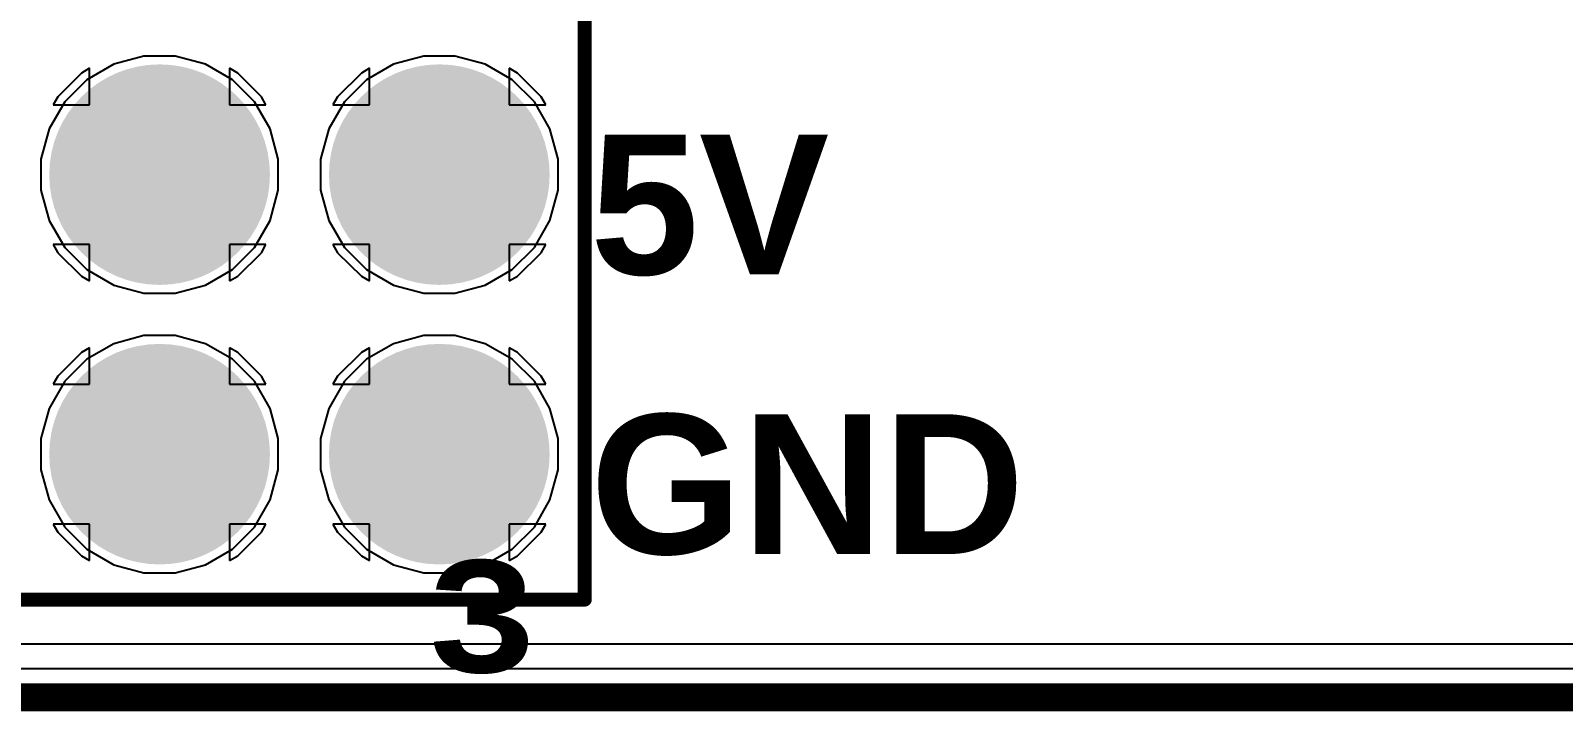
# Model space of a CAD drawing. Header units: inches. Extents: x 0 to 5376, y 0 to 5416.
# Drawn here: x 27.61 to 41.53, y -0.13 to 6.06 of the extents above; entities that cross this region are included whole.
import ezdxf

# ---------------------------------------------------------------- set-up
doc = ezdxf.new("R2010")
doc.units = ezdxf.units.IN
for name, color, linetype in [('Board Outline', 216, 'Continuous'), ('Bottom Layer', 5, 'Continuous'), ('Bottom Solder', 6, 'Continuous'), ('Layer 1', 16, 'Continuous'), ('Layer 2', 76, 'Continuous'), ('Multi-Layer', 9, 'Continuous'), ('Pad Holes', 156, 'Continuous'), ('Top Layer', 1, 'Continuous'), ('Top Overlay', 2, 'Continuous'), ('Top Solder', 216, 'Continuous')]:
    doc.layers.add(name, color=color, linetype=linetype)
doc.styles.add('Arial_Bold', font='', dxfattribs={"height": 0.2})
doc.styles.add('Courier New_Bold', font='', dxfattribs={"height": 0.2})
doc.styles.get('Arial_Bold').set_extended_font_data('Arial', bold=True)
doc.styles.get('Courier New_Bold').set_extended_font_data('Courier New', bold=True)

msp = doc.modelspace()

# ---------------------------------------------------------------- hatches: boundary and pattern name
at = {"layer": 'Bottom Layer'}
h = msp.add_hatch(color=5, dxfattribs=at)
edge = h.paths.add_edge_path()
edge.add_arc((28.778, 4.75), 0.9, 0, 360)
h = msp.add_hatch(color=5, dxfattribs=at)
edge = h.paths.add_edge_path()
edge.add_arc((31.318, 4.75), 0.9, 0, 360)
h = msp.add_hatch(color=5, dxfattribs=at)
edge = h.paths.add_edge_path()
edge.add_arc((28.778, 2.21), 0.9, 0, 360)
h = msp.add_hatch(color=5, dxfattribs=at)
edge = h.paths.add_edge_path()
edge.add_arc((31.318, 2.21), 0.9, 0, 360)
at = {"layer": 'Bottom Solder'}
h = msp.add_hatch(color=6, dxfattribs=at)
edge = h.paths.add_edge_path()
edge.add_arc((28.778, 4.75), 1.002, 0, 360)
h = msp.add_hatch(color=6, dxfattribs=at)
edge = h.paths.add_edge_path()
edge.add_arc((31.318, 4.75), 1.002, 0, 360)
h = msp.add_hatch(color=6, dxfattribs=at)
edge = h.paths.add_edge_path()
edge.add_arc((28.778, 2.21), 1.002, 0, 360)
h = msp.add_hatch(color=6, dxfattribs=at)
edge = h.paths.add_edge_path()
edge.add_arc((31.318, 2.21), 1.002, 0, 360)
at = {"layer": 'Layer 1'}
h = msp.add_hatch(color=16, dxfattribs=at)
edge = h.paths.add_edge_path()
edge.add_arc((28.778, 4.75), 0.9, 0, 360)
h = msp.add_hatch(color=16, dxfattribs=at)
edge = h.paths.add_edge_path()
edge.add_arc((31.318, 4.75), 0.9, 0, 360)
h = msp.add_hatch(color=16, dxfattribs=at)
edge = h.paths.add_edge_path()
edge.add_arc((28.778, 2.21), 0.9, 0, 360)
h = msp.add_hatch(color=16, dxfattribs=at)
edge = h.paths.add_edge_path()
edge.add_arc((31.318, 2.21), 0.9, 0, 360)
at = {"layer": 'Layer 2'}
h = msp.add_hatch(color=76, dxfattribs=at)
edge = h.paths.add_edge_path()
edge.add_arc((28.778, 4.75), 0.9, 0, 360)
h = msp.add_hatch(color=76, dxfattribs=at)
edge = h.paths.add_edge_path()
edge.add_arc((31.318, 4.75), 0.9, 0, 360)
h = msp.add_hatch(color=76, dxfattribs=at)
edge = h.paths.add_edge_path()
edge.add_arc((28.778, 2.21), 0.9, 0, 360)
h = msp.add_hatch(color=76, dxfattribs=at)
edge = h.paths.add_edge_path()
edge.add_arc((31.318, 2.21), 0.9, 0, 360)
at = {"layer": 'Multi-Layer'}
h = msp.add_hatch(color=9, dxfattribs=at)
edge = h.paths.add_edge_path()
edge.add_arc((28.778, 4.75), 0.9, 0, 360)
h = msp.add_hatch(color=9, dxfattribs=at)
edge = h.paths.add_edge_path()
edge.add_arc((31.318, 4.75), 0.9, 0, 360)
h = msp.add_hatch(color=9, dxfattribs=at)
edge = h.paths.add_edge_path()
edge.add_arc((28.778, 2.21), 0.9, 0, 360)
h = msp.add_hatch(color=9, dxfattribs=at)
edge = h.paths.add_edge_path()
edge.add_arc((31.318, 2.21), 0.9, 0, 360)
at = {"layer": 'Pad Holes'}
h = msp.add_hatch(color=7, dxfattribs=at)
edge = h.paths.add_edge_path()
edge.add_arc((28.778, 4.75), 0.51, 0, 360)
h = msp.add_hatch(color=7, dxfattribs=at)
edge = h.paths.add_edge_path()
edge.add_arc((31.318, 4.75), 0.51, 0, 360)
h = msp.add_hatch(color=7, dxfattribs=at)
edge = h.paths.add_edge_path()
edge.add_arc((28.778, 2.21), 0.51, 0, 360)
h = msp.add_hatch(color=7, dxfattribs=at)
edge = h.paths.add_edge_path()
edge.add_arc((31.318, 2.21), 0.51, 0, 360)
at = {"layer": 'Top Layer'}
h = msp.add_hatch(color=1, dxfattribs=at)
edge = h.paths.add_edge_path()
edge.add_arc((28.778, 4.75), 0.9, 0, 360)
h = msp.add_hatch(color=1, dxfattribs=at)
edge = h.paths.add_edge_path()
edge.add_arc((31.318, 4.75), 0.9, 0, 360)
h = msp.add_hatch(color=1, dxfattribs=at)
edge = h.paths.add_edge_path()
edge.add_arc((28.778, 2.21), 0.9, 0, 360)
h = msp.add_hatch(color=1, dxfattribs=at)
edge = h.paths.add_edge_path()
edge.add_arc((31.318, 2.21), 0.9, 0, 360)
at = {"layer": 'Top Solder'}
h = msp.add_hatch(color=216, dxfattribs=at)
edge = h.paths.add_edge_path()
edge.add_arc((28.778, 4.75), 1.002, 0, 360)
h = msp.add_hatch(color=216, dxfattribs=at)
edge = h.paths.add_edge_path()
edge.add_arc((31.318, 4.75), 1.002, 0, 360)
h = msp.add_hatch(color=216, dxfattribs=at)
edge = h.paths.add_edge_path()
edge.add_arc((28.778, 2.21), 1.002, 0, 360)
h = msp.add_hatch(color=216, dxfattribs=at)
edge = h.paths.add_edge_path()
edge.add_arc((31.318, 2.21), 1.002, 0, 360)

# ---------------------------------------------------------------- linework, layer by layer
at = {"layer": 'Board Outline'}
msp.add_lwpolyline([(0, 0, 0.254, 0.254, 0), (50, 0, 0.254, 0.254, 0)], format="xyseb", dxfattribs=at)
at = {"layer": 'Bottom Layer'}
for p, q in [((28.362, 5.754), (28.116, 5.612)), ((28.636, 5.828), (28.362, 5.754)), ((28.92, 5.828), (28.636, 5.828)), ((29.194, 5.754), (28.92, 5.828)), ((29.44, 5.612), (29.194, 5.754)), ((30.902, 5.754), (30.656, 5.612)), ((31.176, 5.828), (30.902, 5.754)), ((31.46, 5.828), (31.176, 5.828)), ((31.734, 5.754), (31.46, 5.828)), ((31.98, 5.612), (31.734, 5.754)), ((28.116, 5.612), (27.916, 5.412)), ((29.641, 5.412), (29.44, 5.612)), ((30.656, 5.612), (30.456, 5.412)), ((32.181, 5.412), (31.98, 5.612)), ((27.916, 5.412), (27.774, 5.166)), ((29.783, 5.166), (29.641, 5.412)), ((30.456, 5.412), (30.314, 5.166)), ((32.323, 5.166), (32.181, 5.412)), ((27.774, 5.166), (27.7, 4.892)), ((29.856, 4.892), (29.783, 5.166)), ((30.314, 5.166), (30.24, 4.892)), ((32.396, 4.892), (32.323, 5.166)), ((27.7, 4.892), (27.7, 4.608)), ((29.856, 4.608), (29.856, 4.892)), ((30.24, 4.892), (30.24, 4.608)), ((32.396, 4.608), (32.396, 4.892)), ((27.7, 4.608), (27.774, 4.334)), ((29.783, 4.334), (29.856, 4.608)), ((30.24, 4.608), (30.314, 4.334)), ((32.323, 4.334), (32.396, 4.608)), ((27.774, 4.334), (27.916, 4.088)), ((29.641, 4.088), (29.783, 4.334)), ((30.314, 4.334), (30.456, 4.088)), ((32.181, 4.088), (32.323, 4.334)), ((27.916, 4.088), (28.116, 3.887)), ((29.44, 3.887), (29.641, 4.088)), ((30.456, 4.088), (30.656, 3.887)), ((31.98, 3.887), (32.181, 4.088)), ((28.116, 3.887), (28.362, 3.745)), ((29.194, 3.745), (29.44, 3.887)), ((30.656, 3.887), (30.902, 3.745)), ((31.734, 3.745), (31.98, 3.887)), ((28.362, 3.745), (28.636, 3.672)), ((28.636, 3.672), (28.92, 3.672)), ((28.92, 3.672), (29.194, 3.745)), ((30.902, 3.745), (31.176, 3.672)), ((31.176, 3.672), (31.46, 3.672)), ((31.46, 3.672), (31.734, 3.745)), ((28.07, 3.133), (27.855, 2.918)), ((28.143, 3.176), (28.07, 3.133)), ((28.143, 2.845), (28.143, 3.176)), ((29.487, 3.133), (29.413, 3.176)), ((29.413, 3.176), (29.413, 2.845)), ((29.702, 2.918), (29.487, 3.133)), ((30.61, 3.133), (30.395, 2.918)), ((30.683, 3.176), (30.61, 3.133)), ((30.683, 2.845), (30.683, 3.176)), ((32.027, 3.133), (31.953, 3.176)), ((31.953, 3.176), (31.953, 2.845)), ((32.242, 2.918), (32.027, 3.133)), ((27.855, 2.918), (27.812, 2.845)), ((27.812, 2.845), (28.143, 2.845)), ((29.413, 2.845), (29.744, 2.845)), ((29.744, 2.845), (29.702, 2.918)), ((30.395, 2.918), (30.352, 2.845)), ((30.352, 2.845), (30.683, 2.845)), ((31.953, 2.845), (32.284, 2.845)), ((32.284, 2.845), (32.242, 2.918)), ((28.143, 1.575), (27.812, 1.575)), ((27.812, 1.575), (27.855, 1.501)), ((28.143, 1.244), (28.143, 1.575)), ((29.744, 1.575), (29.413, 1.575)), ((29.413, 1.575), (29.413, 1.244)), ((29.702, 1.501), (29.744, 1.575)), ((30.683, 1.575), (30.352, 1.575)), ((30.352, 1.575), (30.395, 1.501)), ((30.683, 1.244), (30.683, 1.575)), ((32.284, 1.575), (31.953, 1.575)), ((31.953, 1.575), (31.953, 1.244)), ((32.242, 1.501), (32.284, 1.575)), ((27.855, 1.501), (28.07, 1.286)), ((29.487, 1.286), (29.702, 1.501)), ((30.395, 1.501), (30.61, 1.286)), ((32.027, 1.286), (32.242, 1.501)), ((28.07, 1.286), (28.143, 1.244)), ((29.413, 1.244), (29.487, 1.286)), ((30.61, 1.286), (30.683, 1.244)), ((31.953, 1.244), (32.027, 1.286)), ((49.741, 0.259), (0.259, 0.259))]:
    msp.add_line(p, q, dxfattribs=at)
at = {"layer": 'Layer 1'}
for p, q in [((28.362, 5.754), (28.116, 5.612)), ((28.636, 5.828), (28.362, 5.754)), ((28.92, 5.828), (28.636, 5.828)), ((29.194, 5.754), (28.92, 5.828)), ((29.44, 5.612), (29.194, 5.754)), ((30.902, 5.754), (30.656, 5.612)), ((31.176, 5.828), (30.902, 5.754)), ((31.46, 5.828), (31.176, 5.828)), ((31.734, 5.754), (31.46, 5.828)), ((31.98, 5.612), (31.734, 5.754)), ((28.116, 5.612), (27.916, 5.412)), ((29.641, 5.412), (29.44, 5.612)), ((30.656, 5.612), (30.456, 5.412)), ((32.181, 5.412), (31.98, 5.612)), ((27.916, 5.412), (27.774, 5.166)), ((29.783, 5.166), (29.641, 5.412)), ((30.456, 5.412), (30.314, 5.166)), ((32.323, 5.166), (32.181, 5.412)), ((27.774, 5.166), (27.7, 4.892)), ((29.856, 4.892), (29.783, 5.166)), ((30.314, 5.166), (30.24, 4.892)), ((32.396, 4.892), (32.323, 5.166)), ((27.7, 4.892), (27.7, 4.608)), ((29.856, 4.608), (29.856, 4.892)), ((30.24, 4.892), (30.24, 4.608)), ((32.396, 4.608), (32.396, 4.892)), ((27.7, 4.608), (27.774, 4.334)), ((29.783, 4.334), (29.856, 4.608)), ((30.24, 4.608), (30.314, 4.334)), ((32.323, 4.334), (32.396, 4.608)), ((27.774, 4.334), (27.916, 4.088)), ((29.641, 4.088), (29.783, 4.334)), ((30.314, 4.334), (30.456, 4.088)), ((32.181, 4.088), (32.323, 4.334)), ((27.916, 4.088), (28.116, 3.887)), ((29.44, 3.887), (29.641, 4.088)), ((30.456, 4.088), (30.656, 3.887)), ((31.98, 3.887), (32.181, 4.088)), ((28.116, 3.887), (28.362, 3.745)), ((29.194, 3.745), (29.44, 3.887)), ((30.656, 3.887), (30.902, 3.745)), ((31.734, 3.745), (31.98, 3.887)), ((28.362, 3.745), (28.636, 3.672)), ((28.636, 3.672), (28.92, 3.672)), ((28.92, 3.672), (29.194, 3.745)), ((30.902, 3.745), (31.176, 3.672)), ((31.176, 3.672), (31.46, 3.672)), ((31.46, 3.672), (31.734, 3.745)), ((28.07, 3.133), (27.855, 2.918)), ((28.143, 3.176), (28.07, 3.133)), ((28.143, 2.845), (28.143, 3.176)), ((29.487, 3.133), (29.413, 3.176)), ((29.413, 3.176), (29.413, 2.845)), ((29.702, 2.918), (29.487, 3.133)), ((30.61, 3.133), (30.395, 2.918)), ((30.683, 3.176), (30.61, 3.133)), ((30.683, 2.845), (30.683, 3.176)), ((32.027, 3.133), (31.953, 3.176)), ((31.953, 3.176), (31.953, 2.845)), ((32.242, 2.918), (32.027, 3.133)), ((27.855, 2.918), (27.812, 2.845)), ((27.812, 2.845), (28.143, 2.845)), ((29.413, 2.845), (29.744, 2.845)), ((29.744, 2.845), (29.702, 2.918)), ((30.395, 2.918), (30.352, 2.845)), ((30.352, 2.845), (30.683, 2.845)), ((31.953, 2.845), (32.284, 2.845)), ((32.284, 2.845), (32.242, 2.918)), ((28.143, 1.575), (27.812, 1.575)), ((27.812, 1.575), (27.855, 1.501)), ((28.143, 1.244), (28.143, 1.575)), ((29.744, 1.575), (29.413, 1.575)), ((29.413, 1.575), (29.413, 1.244)), ((29.702, 1.501), (29.744, 1.575)), ((30.683, 1.575), (30.352, 1.575)), ((30.352, 1.575), (30.395, 1.501)), ((30.683, 1.244), (30.683, 1.575)), ((32.284, 1.575), (31.953, 1.575)), ((31.953, 1.575), (31.953, 1.244)), ((32.242, 1.501), (32.284, 1.575)), ((27.855, 1.501), (28.07, 1.286)), ((29.487, 1.286), (29.702, 1.501)), ((30.395, 1.501), (30.61, 1.286)), ((32.027, 1.286), (32.242, 1.501)), ((28.07, 1.286), (28.143, 1.244)), ((29.413, 1.244), (29.487, 1.286)), ((30.61, 1.286), (30.683, 1.244)), ((31.953, 1.244), (32.027, 1.286)), ((49.741, 0.259), (0.259, 0.259))]:
    msp.add_line(p, q, dxfattribs=at)
at = {"layer": 'Layer 2'}
for p, q in [((28.143, 5.716), (28.07, 5.673)), ((28.143, 5.385), (28.143, 5.716)), ((29.487, 5.673), (29.413, 5.716)), ((29.413, 5.716), (29.413, 5.385)), ((30.683, 5.716), (30.61, 5.673)), ((30.683, 5.385), (30.683, 5.716)), ((32.027, 5.673), (31.953, 5.716)), ((31.953, 5.716), (31.953, 5.385)), ((28.07, 5.673), (27.855, 5.458)), ((29.702, 5.458), (29.487, 5.673)), ((30.61, 5.673), (30.395, 5.458)), ((32.242, 5.458), (32.027, 5.673)), ((27.855, 5.458), (27.812, 5.385)), ((29.744, 5.385), (29.702, 5.458)), ((30.395, 5.458), (30.352, 5.385)), ((32.284, 5.385), (32.242, 5.458)), ((27.812, 5.385), (28.143, 5.385)), ((29.413, 5.385), (29.744, 5.385)), ((30.352, 5.385), (30.683, 5.385)), ((31.953, 5.385), (32.284, 5.385)), ((28.143, 4.115), (27.812, 4.115)), ((27.812, 4.115), (27.855, 4.041)), ((27.855, 4.041), (28.07, 3.826)), ((28.143, 3.784), (28.143, 4.115)), ((29.744, 4.115), (29.413, 4.115)), ((29.413, 4.115), (29.413, 3.784)), ((29.487, 3.826), (29.702, 4.041)), ((29.702, 4.041), (29.744, 4.115)), ((30.683, 4.115), (30.352, 4.115)), ((30.352, 4.115), (30.395, 4.041)), ((30.395, 4.041), (30.61, 3.826)), ((30.683, 3.784), (30.683, 4.115)), ((32.284, 4.115), (31.953, 4.115)), ((31.953, 4.115), (31.953, 3.784)), ((32.027, 3.826), (32.242, 4.041)), ((32.242, 4.041), (32.284, 4.115)), ((28.07, 3.826), (28.143, 3.784)), ((29.413, 3.784), (29.487, 3.826)), ((30.61, 3.826), (30.683, 3.784)), ((31.953, 3.784), (32.027, 3.826)), ((28.362, 3.214), (28.116, 3.072)), ((28.636, 3.288), (28.362, 3.214)), ((28.92, 3.288), (28.636, 3.288)), ((29.194, 3.214), (28.92, 3.288)), ((29.44, 3.072), (29.194, 3.214)), ((30.902, 3.214), (30.656, 3.072)), ((31.176, 3.288), (30.902, 3.214)), ((31.46, 3.288), (31.176, 3.288)), ((31.734, 3.214), (31.46, 3.288)), ((31.98, 3.072), (31.734, 3.214)), ((28.116, 3.072), (27.916, 2.872)), ((29.641, 2.872), (29.44, 3.072)), ((30.656, 3.072), (30.456, 2.872)), ((32.181, 2.872), (31.98, 3.072)), ((27.916, 2.872), (27.774, 2.626)), ((29.783, 2.626), (29.641, 2.872)), ((30.456, 2.872), (30.314, 2.626)), ((32.323, 2.626), (32.181, 2.872)), ((27.774, 2.626), (27.7, 2.352)), ((29.856, 2.352), (29.783, 2.626)), ((30.314, 2.626), (30.24, 2.352)), ((32.396, 2.352), (32.323, 2.626)), ((27.7, 2.352), (27.7, 2.068)), ((29.856, 2.068), (29.856, 2.352)), ((30.24, 2.352), (30.24, 2.068)), ((32.396, 2.068), (32.396, 2.352)), ((27.7, 2.068), (27.774, 1.794)), ((29.783, 1.794), (29.856, 2.068)), ((30.24, 2.068), (30.314, 1.794)), ((32.323, 1.794), (32.396, 2.068)), ((27.774, 1.794), (27.916, 1.548)), ((29.641, 1.548), (29.783, 1.794)), ((30.314, 1.794), (30.456, 1.548)), ((32.181, 1.548), (32.323, 1.794)), ((27.916, 1.548), (28.116, 1.347)), ((29.44, 1.347), (29.641, 1.548)), ((30.456, 1.548), (30.656, 1.347)), ((31.98, 1.347), (32.181, 1.548)), ((28.116, 1.347), (28.362, 1.205)), ((29.194, 1.205), (29.44, 1.347)), ((30.656, 1.347), (30.902, 1.205)), ((31.734, 1.205), (31.98, 1.347)), ((28.362, 1.205), (28.636, 1.132)), ((28.636, 1.132), (28.92, 1.132)), ((28.92, 1.132), (29.194, 1.205)), ((30.902, 1.205), (31.176, 1.132)), ((31.176, 1.132), (31.46, 1.132)), ((31.46, 1.132), (31.734, 1.205)), ((49.657, 0.483), (0.259, 0.483))]:
    msp.add_line(p, q, dxfattribs=at)
at = {"layer": 'Top Layer'}
for p, q in [((28.362, 5.754), (28.116, 5.612)), ((28.636, 5.828), (28.362, 5.754)), ((28.92, 5.828), (28.636, 5.828)), ((29.194, 5.754), (28.92, 5.828)), ((29.44, 5.612), (29.194, 5.754)), ((30.902, 5.754), (30.656, 5.612)), ((31.176, 5.828), (30.902, 5.754)), ((31.46, 5.828), (31.176, 5.828)), ((31.734, 5.754), (31.46, 5.828)), ((31.98, 5.612), (31.734, 5.754)), ((28.116, 5.612), (27.916, 5.412)), ((29.641, 5.412), (29.44, 5.612)), ((30.656, 5.612), (30.456, 5.412)), ((32.181, 5.412), (31.98, 5.612)), ((27.916, 5.412), (27.774, 5.166)), ((29.783, 5.166), (29.641, 5.412)), ((30.456, 5.412), (30.314, 5.166)), ((32.323, 5.166), (32.181, 5.412)), ((27.774, 5.166), (27.7, 4.892)), ((29.856, 4.892), (29.783, 5.166)), ((30.314, 5.166), (30.24, 4.892)), ((32.396, 4.892), (32.323, 5.166)), ((27.7, 4.892), (27.7, 4.608)), ((29.856, 4.608), (29.856, 4.892)), ((30.24, 4.892), (30.24, 4.608)), ((32.396, 4.608), (32.396, 4.892)), ((27.7, 4.608), (27.774, 4.334)), ((29.783, 4.334), (29.856, 4.608)), ((30.24, 4.608), (30.314, 4.334)), ((32.323, 4.334), (32.396, 4.608)), ((27.774, 4.334), (27.916, 4.088)), ((29.641, 4.088), (29.783, 4.334)), ((30.314, 4.334), (30.456, 4.088)), ((32.181, 4.088), (32.323, 4.334)), ((27.916, 4.088), (28.116, 3.887)), ((29.44, 3.887), (29.641, 4.088)), ((30.456, 4.088), (30.656, 3.887)), ((31.98, 3.887), (32.181, 4.088)), ((28.116, 3.887), (28.362, 3.745)), ((29.194, 3.745), (29.44, 3.887)), ((30.656, 3.887), (30.902, 3.745)), ((31.734, 3.745), (31.98, 3.887)), ((28.362, 3.745), (28.636, 3.672)), ((28.636, 3.672), (28.92, 3.672)), ((28.92, 3.672), (29.194, 3.745)), ((30.902, 3.745), (31.176, 3.672)), ((31.176, 3.672), (31.46, 3.672)), ((31.46, 3.672), (31.734, 3.745)), ((28.07, 3.133), (27.855, 2.918)), ((28.143, 3.176), (28.07, 3.133)), ((28.143, 2.845), (28.143, 3.176)), ((29.487, 3.133), (29.413, 3.176)), ((29.413, 3.176), (29.413, 2.845)), ((29.702, 2.918), (29.487, 3.133)), ((30.61, 3.133), (30.395, 2.918)), ((30.683, 3.176), (30.61, 3.133)), ((30.683, 2.845), (30.683, 3.176)), ((32.027, 3.133), (31.953, 3.176)), ((31.953, 3.176), (31.953, 2.845)), ((32.242, 2.918), (32.027, 3.133)), ((27.855, 2.918), (27.812, 2.845)), ((27.812, 2.845), (28.143, 2.845)), ((29.413, 2.845), (29.744, 2.845)), ((29.744, 2.845), (29.702, 2.918)), ((30.395, 2.918), (30.352, 2.845)), ((30.352, 2.845), (30.683, 2.845)), ((31.953, 2.845), (32.284, 2.845)), ((32.284, 2.845), (32.242, 2.918)), ((28.143, 1.575), (27.812, 1.575)), ((27.812, 1.575), (27.855, 1.501)), ((28.143, 1.244), (28.143, 1.575)), ((29.744, 1.575), (29.413, 1.575)), ((29.413, 1.575), (29.413, 1.244)), ((29.702, 1.501), (29.744, 1.575)), ((30.683, 1.575), (30.352, 1.575)), ((30.352, 1.575), (30.395, 1.501)), ((30.683, 1.244), (30.683, 1.575)), ((32.284, 1.575), (31.953, 1.575)), ((31.953, 1.575), (31.953, 1.244)), ((32.242, 1.501), (32.284, 1.575)), ((27.855, 1.501), (28.07, 1.286)), ((29.487, 1.286), (29.702, 1.501)), ((30.395, 1.501), (30.61, 1.286)), ((32.027, 1.286), (32.242, 1.501)), ((28.07, 1.286), (28.143, 1.244)), ((29.413, 1.244), (29.487, 1.286)), ((30.61, 1.286), (30.683, 1.244)), ((31.953, 1.244), (32.027, 1.286)), ((49.741, 0.259), (0.259, 0.259))]:
    msp.add_line(p, q, dxfattribs=at)
at = {"layer": 'Top Overlay'}
for points in [[(32.639, 0.889, 0.127, 0.127, 0), (32.639, 8.611, 0.127, 0.127, 0)], [(17.297, 0.889, 0.127, 0.127, 0), (32.639, 0.889, 0.127, 0.127, 0)]]:
    msp.add_lwpolyline(points, format="xyseb", dxfattribs=at)
msp.add_lwpolyline([(32.607, 0.889, 0.0635, 0.0635, 1), (32.671, 0.889, 0.0635, 0.0635, 1)], format="xyseb", close=True, dxfattribs=at)
msp.add_lwpolyline([(32.607, 0.889, 0.0635, 0.0635, 1), (32.671, 0.889, 0.0635, 0.0635, 1)], format="xyseb", close=True, dxfattribs=at)

# ---------------------------------------------------------------- texts
for s, height, style, p in [('5V', 1.27, 'Arial_Bold', (32.689, 3.843)), ('GND', 1.27, 'Arial_Bold', (32.689, 1.303)), ('3', 1.016, 'Courier New_Bold', (31.191, 0.229))]:
    msp.add_text(s, height=height, rotation=360, dxfattribs=dict(at, style=style)).set_placement(p)

doc.saveas('drawing.dxf')
